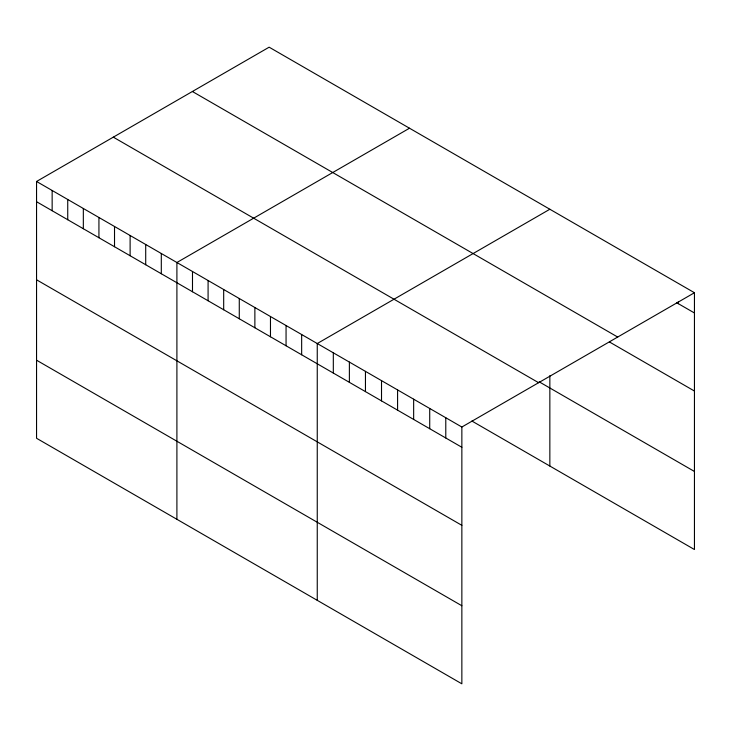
<?xml version="1.0" encoding="UTF-8"?>
<svg xmlns="http://www.w3.org/2000/svg" width="731" height="731" viewBox="0 0 731 731"><rect width="100%" height="100%" fill="white"/><g stroke="black" fill="none" stroke-linecap="round" stroke-linejoin="round"><path stroke-width="1.1" d="M36.55 181.471L461.855 427.023L461.855 683.814L36.55 438.271L36.55 181.471L269.145 47.186L694.45 292.729L694.45 549.529L471.879 421.029M409.497 128.217L176.902 262.502L176.902 519.302M549.849 209.249L317.254 343.533L317.254 600.334M461.855 427.023L694.45 292.729M676.495 302.616L694.45 312.978M192.39 91.503L617.695 337.046M609.389 341.934L694.45 391.039M539.122 381.792L694.45 471.468M113.305 137.154L538.61 382.706M36.55 201.719L461.855 447.271M36.55 279.781L461.855 525.333M36.55 360.209L461.855 605.752M678.386 301.455L678.386 303.703M549.849 375.697L549.849 466.04M445.782 417.739L445.782 437.988M429.718 408.465L429.718 428.713M413.655 399.19L413.655 419.439M397.582 389.915L397.582 410.164M381.518 380.641L381.518 400.89M365.454 371.366L365.454 391.615M349.381 362.083L349.381 382.331M333.318 352.808L333.318 373.057M301.656 334.533L301.656 354.782M286.059 325.523L286.059 345.772M270.47 316.523L270.47 336.772M254.872 307.523L254.872 327.771M239.275 298.513L239.275 318.762M223.686 289.513L223.686 309.761M208.088 280.512L208.088 300.761M192.491 271.503L192.491 291.751M161.304 253.502L161.304 273.75M145.707 244.501L145.707 264.75M130.118 235.492L130.118 255.74M114.52 226.491L114.52 246.74M98.932 217.491L98.932 237.739M83.334 208.481L83.334 228.73M67.736 199.481L67.736 219.729M52.148 190.48L52.148 210.729"/></g></svg>
